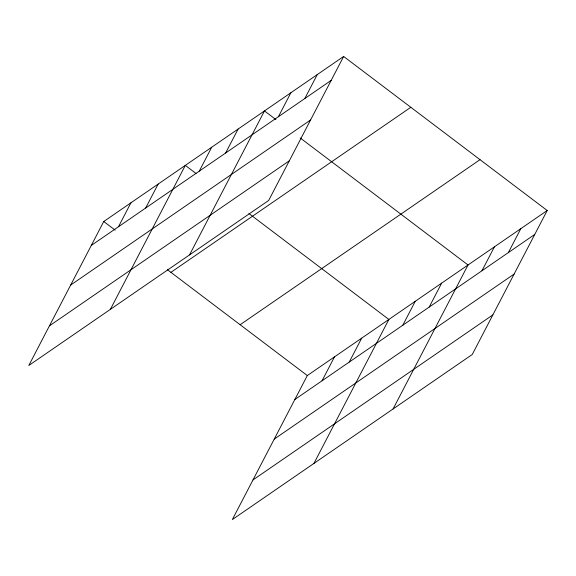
<?xml version="1.0" encoding="UTF-8"?>
<svg xmlns="http://www.w3.org/2000/svg" width="576" height="576" viewBox="0 0 576 576"><rect width="100%" height="100%" fill="white"/><g stroke="black" fill="none" stroke-linecap="round" stroke-linejoin="round"><path stroke-width="0.86" d="M343.642 56.448L103.752 221.508L28.8 365.486L268.69 200.434L343.642 56.448L547.2 210.514L472.248 354.492L232.358 519.552L307.31 375.566L547.2 210.514M118.483 226.735L130.939 202.802M145.67 208.022L158.126 184.097M110.362 309.37L185.314 165.384L196.034 173.498M199.246 171.158L211.702 147.233M225.634 153.007L238.09 129.074M189.526 254.902L264.478 110.916L275.911 119.57M278.41 116.69L290.866 92.765M304.798 98.539L317.254 74.606M322.042 380.794L334.498 356.861M349.229 362.088L361.685 338.155M313.92 463.428L388.872 319.45L248.918 213.523M402.804 325.224L415.26 301.291M429.192 307.066L441.648 283.14M393.084 408.96L468.036 264.982L300.211 137.959M481.968 270.756L494.424 246.823M508.356 252.598L520.812 228.665M91.296 245.441L331.186 80.381M70.668 285.055L310.565 119.995M49.421 325.872L289.31 160.812M170.928 272.347L410.818 107.287M240.134 324.727L480.024 159.667M294.854 399.499L534.744 234.439M274.226 439.114L514.116 274.061M252.979 479.938L492.869 314.878M103.752 221.508L115.186 230.162M167.35 269.647L307.31 375.566"/></g></svg>
